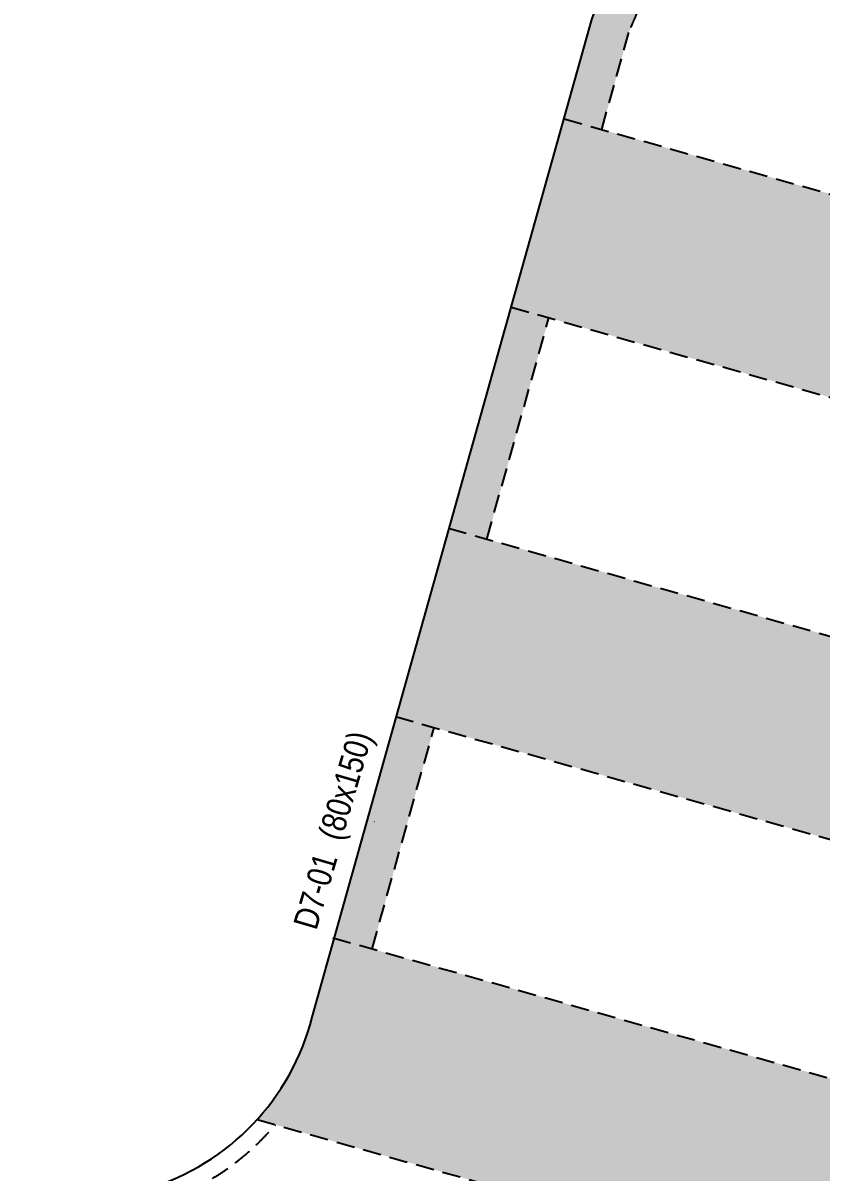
# Model space of a CAD drawing. Header units: millimetres. Extents: x 5400 to 3023951, y -127214 to 225084.
# Drawn here: x 1589301 to 1605625, y -51168 to -27653 of the extents above; entities that cross this region are included whole.
import ezdxf
from ezdxf.enums import TextEntityAlignment as Align

# ---------------------------------------------------------------- set-up
doc = ezdxf.new("R2010")
doc.units = ezdxf.units.MM
doc.header["$LTSCALE"] = 100
doc.linetypes.add('HIDDEN', pattern=[0.375, 0.25, -0.125])
for name, color, linetype in [('ccu11-Hatch', 250, 'Continuous'), ('ccu11-Thay', 7, 'Continuous'), ('ccu12-Khuat', 9, 'HIDDEN'), ('ccu12-Text', 31, 'Continuous')]:
    doc.layers.add(name, color=color, linetype=linetype)
doc.layers.add('ccu12-Tencaukien', color=9, linetype='Continuous', lineweight=15)
doc.styles.add('Arial Narrow', font='ARIALN.TTF')
pattern_1 = [(0, (3.448489512782544, -118802.8467581033), (317.5, 317.5), [158.75, -476.25]), (90, (82.82348951278254, -118882.2217581033), (-317.5, 317.5), [158.75, -476.25])]

# ---------------------------------------------------------------- blocks, each defined once
blk = doc.blocks.new('*U78')
at = {"layer": 'ccu12-Tencaukien', "color": 8, "ltscale": 10000}
blk.add_line((360.6565736538532, -155.3215232637356), (354.4065714950475, -155.3215232637356), dxfattribs=at)
at = {"layer": 'ccu12-Text', "color": 2, "style": 'Arial Narrow', "width": 0.8}
blk.add_attdef('SH', text='', height=300, dxfattribs=at).set_placement((275.6048113084853, 5.864471777974813), align=Align.BOTTOM_RIGHT)
at = {"layer": 'ccu12-Text', "color": 31, "style": 'Arial Narrow', "width": 0.8}
for tag, p in [('(', (507.5315725744504, -75.41116959831947)), (')', (962.8971199221714, -75.41116959831947)), ('KT', (632.605666770517, -75.41116959831947))]:
    blk.add_attdef(tag, text='', height=250, dxfattribs=at).set_placement(p, align=Align.BOTTOM_LEFT)

msp = doc.modelspace()

# ---------------------------------------------------------------- hatches: boundary and pattern name
at = {"layer": 'ccu11-Hatch', "ltscale": 0.5}
h = msp.add_hatch(dxfattribs=at)
h.set_pattern_fill('CROSS', color=256, scale=50)
h.set_pattern_definition(pattern_1)
h.paths.add_polyline_path([(1623835.515303609, -15667.87681374073), (1624836.372572997, -15950.69055047414, 0.4979511787492574), (1616842.404938338, -13520.55805205138), (1616685.983114422, -13647.62280134209), (1617678.679972737, -13928.1306385037, -0.4261561955069815)])
h.paths.add_polyline_path([(1618082.151648927, -16120.45363750932), (1617312.296632219, -15902.91455308913), (1615354.444872439, -22831.60970345618), (1616124.299889147, -23049.14878787639)])
h.paths.add_polyline_path([(1607954.312432252, -20740.54320302393), (1608895.670663672, -21006.54420753816), (1615729.152067109, -15455.56302361323), (1614787.79383569, -15189.56201909902)])
h.paths.add_polyline_path([(1621705.749570028, -24626.30737873589), (1622475.604586736, -24843.84646315615), (1624433.456346518, -17915.15131278971), (1623663.601329811, -17697.61222836951)])
h.paths.add_polyline_path([(1625391.722888464, -18185.93012391827), (1624508.145997909, -17936.25647938153), (1626452.926856847, -25967.72437043338), (1627336.503747402, -26217.39801497014)])
h.paths.add_polyline_path([(1625174.662896001, -36621.58444838411), (1625944.517912708, -36839.12353280418), (1626393.135988475, -35251.4967523762), (1628870.453417965, -35951.51604657283), (1629316.076454728, -37791.82987670378), (1630199.653345283, -38041.50352124052), (1627876.720652663, -28448.36131803998), (1626993.143762108, -28198.68767350326), (1627252.304994578, -29268.95999113987)])
h.paths.add_polyline_path([(1627635.943283631, -30853.29201813973), (1628654.366655861, -35059.13072534496), (1626610.675072895, -34481.6417356687)], flags=16)
h.paths.add_polyline_path([(1621931.756875685, -26768.48400492447), (1621161.901858978, -26550.9449205042), (1618823.356701459, -34826.88635010822), (1619593.211718167, -35044.42543452856)])
h.paths.add_polyline_path([(1612472.052003874, -33032.1886748297), (1613241.907020582, -33249.72775924994), (1615580.452178097, -24973.78632964495), (1614810.597161389, -24756.24724522469)])
h.paths.add_polyline_path([(1602707.692573357, -25002.48325912502, 0.1237807818447533), (1600938.522382305, -27581.59183270796), (1600369.292795497, -29612.29388943409), (1601139.14949992, -29829.83345075449), (1601699.718524254, -27830.02757798496, -0.1216354556623677), (1603225.266775241, -25612.73297598903), (1606997.481384939, -22548.48342529511), (1606056.123153519, -22282.4824207809)])
h.paths.add_polyline_path([(1600059.514156087, -33681.3860826723), (1599289.657451664, -33463.84652135195), (1598021.08592266, -37989.42086385726), (1598790.942627082, -38206.96042517762)])
h.paths.add_polyline_path([(1597711.307283249, -42058.51305709529), (1596941.450578826, -41840.97349577496), (1595672.879049823, -46366.54783827788), (1596442.735754245, -46584.08739959821)])
h.paths.add_polyline_path([(1609788.474055413, -45471.17614948261), (1609018.619038706, -45253.63706506234), (1607740.576917738, -49776.5352882181), (1608510.431934446, -49994.07437263848)])
h.paths.add_polyline_path([(1610106.314460806, -41404.3619815251), (1610876.169477514, -41621.90106594544), (1612154.211598481, -37099.00284278709), (1611384.356581774, -36881.46375836694)])
h.paths.add_polyline_path([(1618505.516296065, -38893.70051806529), (1617735.661279358, -38676.16143364497), (1616457.619158388, -43199.05965680281), (1617227.474175096, -43416.59874122308)])
h.paths.add_polyline_path([(1614091.881615317, -51571.23296349496), (1614861.736632025, -51788.77204791515), (1616139.778752994, -47265.87382475994), (1615369.923736286, -47048.33474033962)])
h.paths.add_polyline_path([(1631230.09850348, -42489.30475906802), (1630352.156124944, -42241.22326702655), (1631537.566609381, -47395.37533975775, -0.005058928439771424), (1631550.593301171, -47463.90395208458), (1632388.513799305, -47700.67640147444, 0.02822974291902001), (1632319.59972075, -47226.44436678651)])
h.paths.add_polyline_path([(1629186.221205877, -59993.08990246397), (1628416.36587536, -59775.55072937011), (1627134.239997772, -64297.29496903537), (1627904.095328601, -64514.83414102943)])
h.paths.add_polyline_path([(1613774.041209923, -55638.04713145192), (1613004.186193216, -55420.50804703172), (1611726.144073946, -59943.40626417318), (1612495.999090964, -60160.94534749329)])
h.paths.add_polyline_path([(1605374.839373806, -58148.70859797312), (1606144.694390825, -58366.24768129329), (1607422.736512346, -53843.34945617574), (1606652.881495639, -53625.81037175554)])
h.paths.add_polyline_path([(1603304.139199226, -65476.76609048213), (1604073.994239749, -65694.30509061876), (1605059.109026129, -62208.05542496059), (1604289.450429447, -61989.82122433587)])
h.paths.add_polyline_path([(1609655.444093282, -67271.46307041773), (1610425.299133805, -67489.00207055436), (1611408.793258278, -64008.48780965399), (1610639.134661597, -63790.25360902935)])
h.paths.add_polyline_path([(1631559.518057824, -51623.05264099612), (1630789.662727307, -51405.51346790224), (1629507.536841773, -55927.25773559159), (1630277.39217229, -56144.79690868544)])
h = msp.add_hatch(dxfattribs=at)
h.set_pattern_fill('CROSS', color=256, scale=50)
h.set_pattern_definition(pattern_1)
h.paths.add_polyline_path([(1593323.923248867, -54743.46319950353), (1592241.608965416, -58573.69482427537), (1626809.472634652, -68375.30053320806), (1627904.095328601, -64514.83414102944)])
edge = h.paths.add_edge_path()
edge.add_line((1595672.879049823, -46366.54783827788), (1595219.219709374, -47984.95801415911))
edge.add_arc((1590440.735162416, -46765.5947819298), 4931.608384454556, 317.8150160713972, 345.6848826937344, ccw=False)
edge.add_line((1594094.961377544, -50077.30008679839), (1629186.221205877, -59993.08990246397))
edge.add_line((1629186.221205877, -59993.08990246397), (1630277.39217229, -56144.79690868544))
edge.add_line((1630277.39217229, -56144.79690868544), (1595672.879049823, -46366.54783827788))
edge = h.paths.add_edge_path()
edge.add_line((1598021.08592266, -37989.42086385725), (1596941.450578826, -41840.97349577496))
edge.add_line((1596941.450578826, -41840.97349577496), (1631559.518057824, -51623.05264099612))
edge.add_line((1631559.518057824, -51623.05264099612), (1632176.01759915, -49448.8096134782))
edge.add_arc((1628157.648455673, -48073.37075201563), 4247.248831286811, 341.1045487179462, 365.034155898059)
edge.add_line((1632388.513799305, -47700.67640147444), (1598021.08592266, -37989.42086385725))
h.paths.add_polyline_path([(1630348.865532716, -38657.71325346448), (1630199.653345283, -38041.50352124052), (1600369.292795497, -29612.29388943409), (1599289.657451664, -33463.84652135195), (1631230.09850348, -42489.30475906802)])
h.paths.add_polyline_path([(1607954.312432252, -20740.54320302393), (1606056.123153519, -22282.4824207809), (1626772.249539469, -28136.26926236901), (1627876.720652663, -28448.36131803997), (1627336.503747402, -26217.39801497015)])
edge = h.paths.add_edge_path()
edge.add_arc((1619921.844949153, -17753.90231590395), 5234.897748429401, 18.66329403922184, 20.14882267663452)
edge.add_line((1624836.372572997, -15950.69055047414), (1616685.983114422, -13647.62280134208))
edge.add_line((1616685.983114422, -13647.62280134208), (1614787.79383569, -15189.56201909902))
edge.add_line((1614787.79383569, -15189.56201909902), (1625391.722888464, -18185.93012391825))
edge.add_line((1625391.722888464, -18185.93012391825), (1624881.468116525, -16078.70308172988))

# ---------------------------------------------------------------- linework, layer by layer
at = {"layer": 'ccu11-Thay', "ltscale": 0.5, "elevation": -2.861597840428043e-08}
msp.add_lwpolyline([(1587131.579998052, -50422.40093361992, 0.5644825679610956), (1595215.771219861, -47982.11054324206), (1600935.073892793, -27578.74436179093, -0.1237807818447552), (1602704.244083844, -24999.63578820798), (1616838.956448825, -13517.71058113441, -0.5060665347596186), (1624878.019627012, -16075.85561081288), (1630345.417043203, -38654.86578254761), (1632316.151231237, -47223.59689586946, -0.1334181393599056), (1632172.569109637, -49445.9621425612), (1621760.308869528, -86167.45617493648), (1621760.308869528, -86167.45617493648, -0.2736962313242766), (1599717.054198066, -92252.08849591283), (1599717.054198066, -92252.08849591283), (1599717.054198066, -92252.08849591283), (1599717.054198066, -92252.08849591306, -0.1569564258839065), (1593565.485421833, -89052.94332394922, 0.410792762844288), (1567189.114486698, -88161.2593895759)], format="xyb", dxfattribs=at)
at = {"layer": 'ccu12-Khuat', "ltscale": 15, "extrusion": (1.069546297388679e-06, 9.422961301469716e-08, 0.9999999999994236)}
for p, q in [((1600374.204713309, -29613.68185740254, -0.3192643670704151), (1630199.653345283, -38041.50352124051, -0.3192643670704151)), ((1599286.509291209, -33462.95694093993, -0.3192643670704151), (1631230.09850348, -42489.30475906801, -0.3192643670704147)), ((1598008.468086654, -37985.85542305037, -0.3192643670704151), (1632394.240777204, -47702.29468219167, -0.3192643670704151)), ((1596920.772664555, -41835.13050658774, -0.3192643670704149), (1631560.393614393, -51623.30004832626, -0.3192643670704149)), ((1595642.73146, -46358.02898869572, -0.3192643670704149), (1630278.267685725, -56145.04430382729, -0.3192643670704151)), ((1594094.735789524, -50077.23634205386, -0.3192643670704151), (1629187.096682603, -59993.33728723276, -0.3192643670704151))]:
    msp.add_line(p, q, dxfattribs=at)
at = {"layer": 'ccu12-Khuat', "ltscale": 15}
for points, elevation in [([(1601139.14949992, -29829.83345075442), (1601699.718524254, -27830.02757798496, -0.1216354556623691), (1603225.266775241, -25612.73297598901), (1606997.481384939, -22548.48342529504)], -3.099800772398072e-08), ([(1611373.590308613, -91917.5734272743, -0.1333240559516354), (1599792.293107781, -91909.84100535884, -0.1572604107227315), (1593817.063039356, -88809.58313342868, 0.4110961768301175), (1566934.13809736, -87920.33556427356), (1564978.439711095, -90291.24532170364), (1564646.999010326, -90017.61362024874), (1557892.496135689, -98196.58643287039, -0.07956799179913596), (1554309.992574199, -100423.7787017354), (1545691.12464224, -103699.2892499039, -0.4920685396120133), (1540459.267665242, -100323.1200363072, -0.02209073890243868), (1540863.07346064, -94979.02523514262, -0.05032624210875052), (1543581.349528115, -82774.94515840476, -0.07117941484234083), (1544373.654698967, -81107.59001781678), (1552010.692977215, -71868.74860043774), (1560184.470802111, -61971.18729565918), (1571969.531288208, -47693.35595377439, -0.1141694019700014), (1575817.754067107, -44832.60596715193, -0.2932407632220257), (1580907.231488949, -45736.0230420923), (1586902.83167078, -50687.41480835629, 0.4227732915354565), (1594463.253937741, -50181.36906680798, 0.4227732915354565)], -2.861597840428043e-08)]:
    msp.add_lwpolyline(points, format="xyb", dxfattribs=dict(at, elevation=elevation))
at = {"layer": 'ccu12-Khuat', "ltscale": 15, "elevation": -3.099800772398072e-08}
for points in [[(1598790.942627082, -38206.96042517757), (1600059.514156087, -33681.38608267231)], [(1596442.735754245, -46584.08739959824), (1597711.307283249, -42058.51305709535)]]:
    msp.add_lwpolyline(points, dxfattribs=at)

# ---------------------------------------------------------------- block references
at = {"layer": 'ccu12-Tencaukien', "extrusion": (1.052561995889126e-06, 1.383652466817454e-07, 0.9999999999994366)}
ref = msp.add_blockref('*U78', (1596033.768970226, -44526.89277229102, 1.606512248195395), dxfattribs=dict(at, xscale=1.815893337873057, yscale=1.815893337873057, zscale=1.815893337873057, rotation=73.65306631109196))
ref.add_attrib('KT', '(80x150)', dxfattribs={"color": 31, "extrusion": (1.052561995889126e-06, 1.383652466817454e-07, 0.9999999999994366), "height": 500.0000000000001, "rotation": 73.65306630982494, "style": 'Arial Narrow'}).set_placement((1595956.975670227, -44441.76653211311, 1.60650977576123), align=Align.BOTTOM_LEFT)
ref.add_attrib('SH', 'D7-01', dxfattribs={"color": 2, "extrusion": (1.052561995889126e-06, 1.383652466817454e-07, 0.9999999999994366), "height": 500.0000000000001, "rotation": 73.65306630982494, "style": 'Arial Narrow'}).set_placement((1595885.343525219, -44767.21710590789, 1.60650977576123), align=Align.BOTTOM_RIGHT)

doc.saveas('drawing.dxf')
